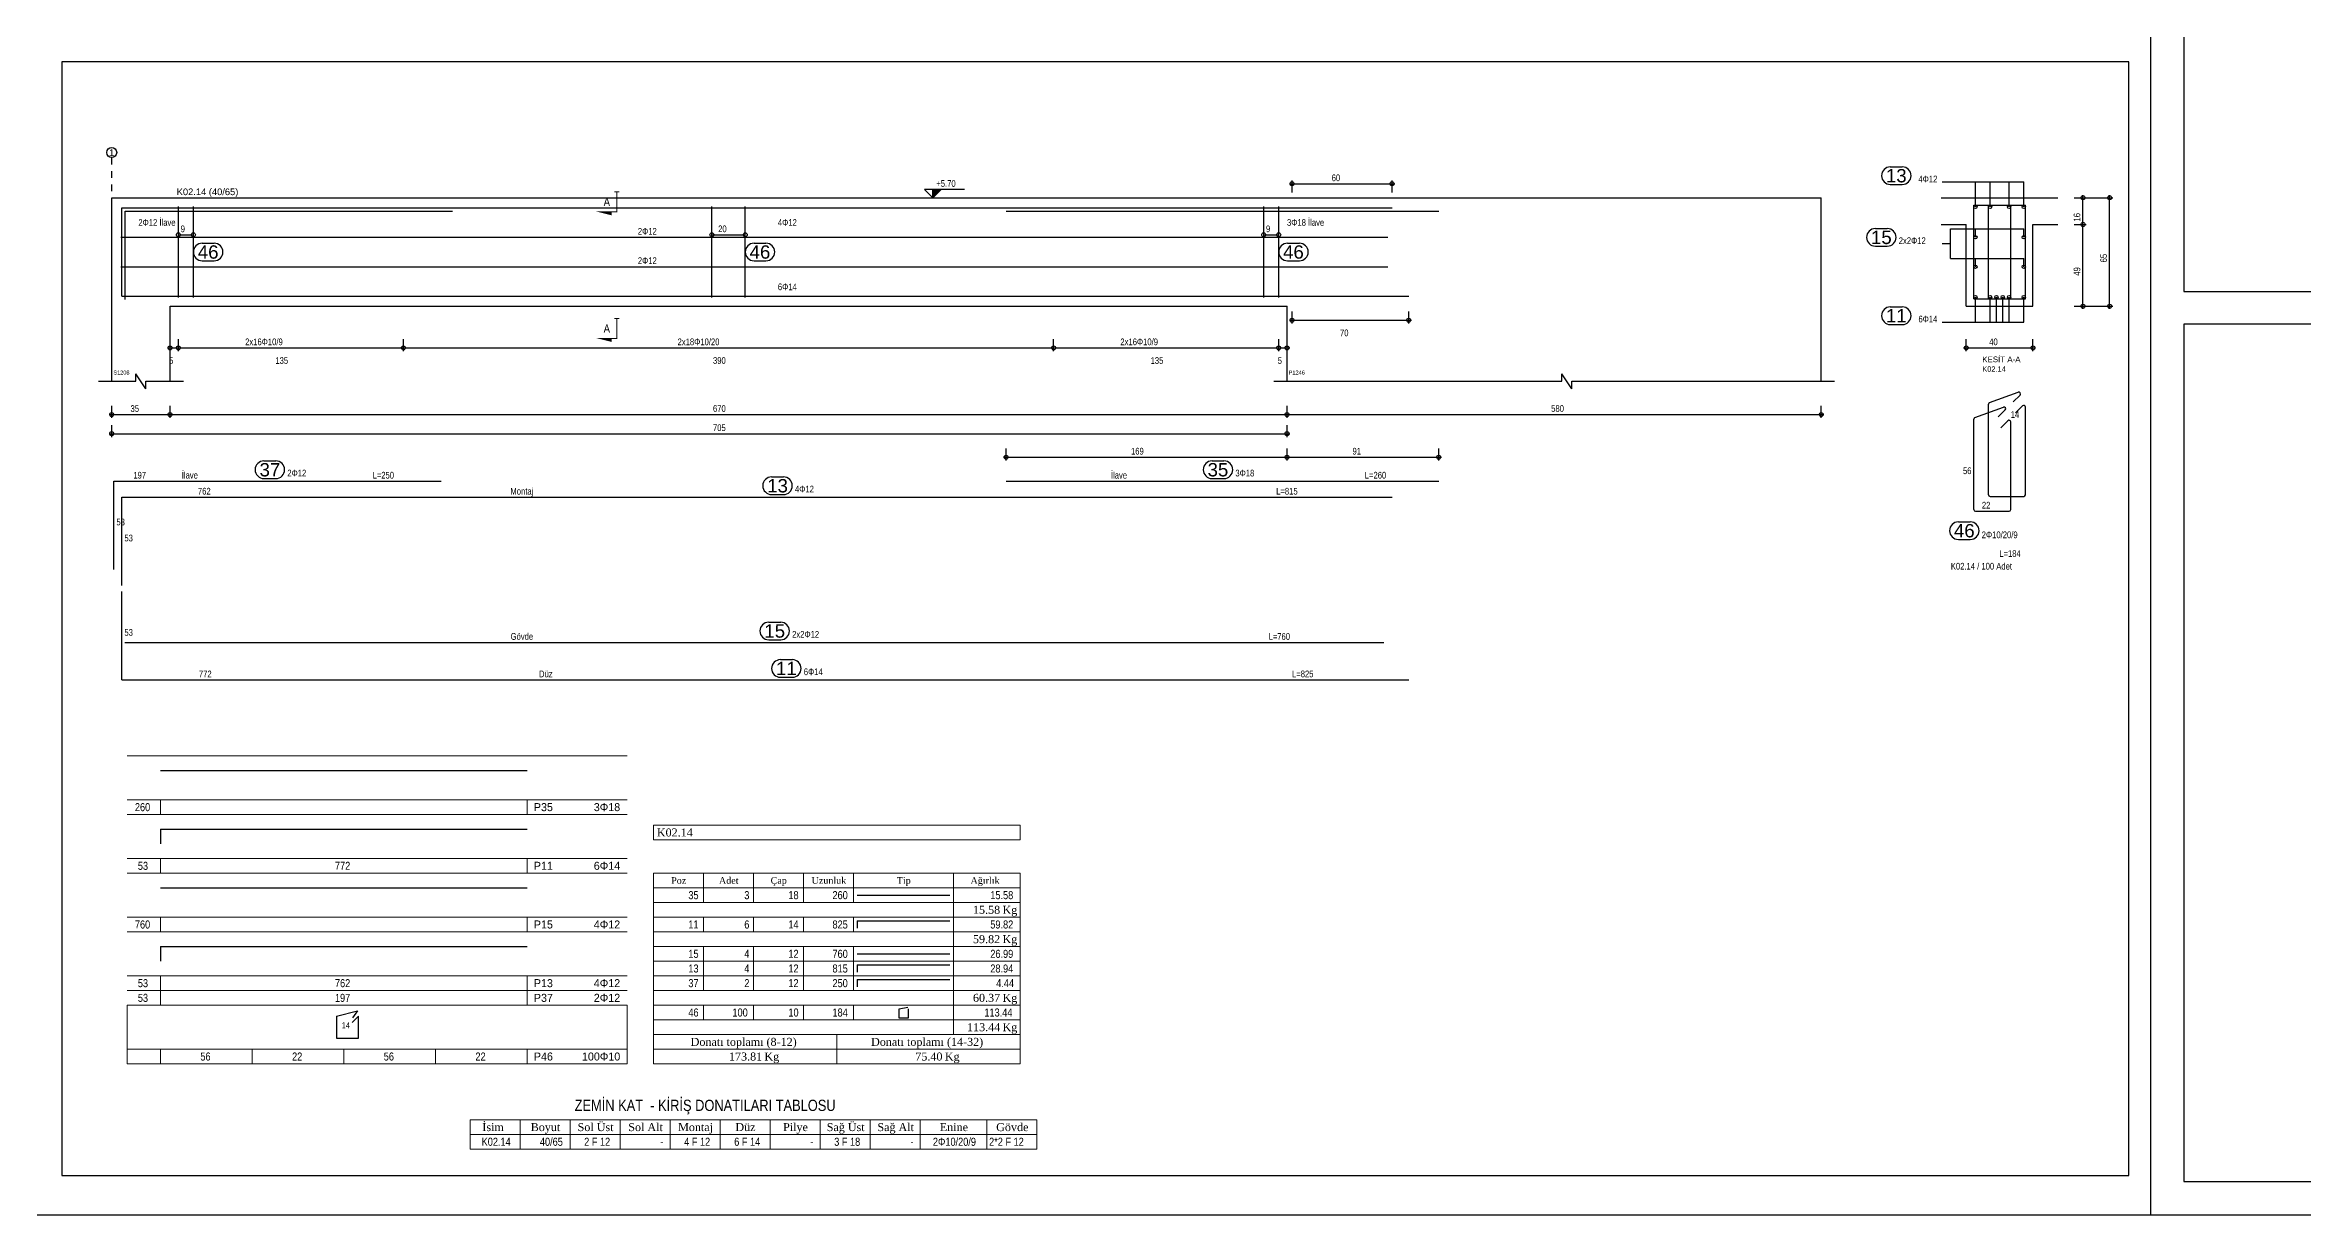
# Model space of a CAD drawing. Header units: metres. Extents: x 419734 to 420376, y 4564732 to 4565123.
# Drawn here: x 419963.06 to 419996.92, y 4564807.53 to 4564825.07 of the extents above; entities that cross this region are included whole.
import ezdxf
from ezdxf.enums import TextEntityAlignment as Align

# ---------------------------------------------------------------- set-up
doc = ezdxf.new("R2010")
doc.units = ezdxf.units.M
doc.linetypes.add('TRATTO-PUNTO', pattern=[1, 0.5, -0.25, 0, -0.25])
for name, color, linetype in [('Standart', 7, 'Continuous'), ('SW_ASSI', 7, 'TRATTO-PUNTO'), ('SW_DIM', 33, 'Continuous'), ('SW_MAGRONE', 2, 'Continuous'), ('SW_QUOTE', 1, 'Continuous'), ('SW_REINFORCEMENT', 7, 'Continuous'), ('SW_TESTI', 2, 'Continuous'), ('SW_Tondini', 1, 'Continuous'), ('SW_TXT_TESTI', 1, 'Continuous')]:
    doc.layers.add(name, color=color, linetype=linetype)
doc.styles.add('arial_1_18', font='arial.ttf', dxfattribs={"height": 0.2})
doc.styles.add('SWS', font='ARIALN.TTF')
doc.styles.add('symbol_1_18', font='symbol.ttf', dxfattribs={"height": 0.2})
doc.styles.add('times new roman_1_18', font='times.ttf', dxfattribs={"height": 0.2})

# ---------------------------------------------------------------- blocks, each defined once
blk = doc.blocks.new('*U1605')
at = {"layer": 'SW_QUOTE'}
blk.add_hatch(color=1, dxfattribs=at).paths.add_polyline_path([(0.25, 0.25), (0, 0.25), (0, 0)])
at = {"layer": 'SW_QUOTE', "color": 1}
for p, q in [((0.95, 0.25), (-0.25, 0.25)), ((-0.25, 0.25), (0, 0)), ((-0.25, 0), (0.25, 0)), ((0, 0), (0, 0.25)), ((0.25, 0.25), (0, 0))]:
    blk.add_line(p, q, dxfattribs=at)
at = {"layer": 'SW_QUOTE', "color": 2, "style": 'SWS'}
blk.add_attdef('QUOTA', (0.1, 0.33), '', height=0.2, dxfattribs=at)
blk = doc.blocks.new('*U1603')
at = {"layer": 'SW_QUOTE', "const_width": 0.0003}
blk.add_lwpolyline([(0, 0), (0, -0.006), (-0.00159, -0.006)], dxfattribs=at)
at = {"layer": 'SW_QUOTE', "const_width": 0.0003, "flags": 128}
blk.add_lwpolyline([(0.00075, 0), (-0.00075, 0)], dxfattribs=at)
at = {"layer": 'SW_QUOTE'}
blk.add_solid([(-0.00159, -0.00585), (-0.00159, -0.00701), (-0.00624, -0.00585)], dxfattribs=at)
at = {"layer": 'SW_TESTI', "style": 'SWS'}
for tag, p in [('RIF_DOC', (0.0025, -0.003)), ('RIF_DOC_SEC', (0.0055, -0.003))]:
    blk.add_attdef(tag, text='', height=0.002, rotation=90, dxfattribs=at).set_placement(p, align=Align.MIDDLE)
at = {"layer": 'SW_TESTI', "color": 3, "style": 'SWS'}
blk.add_attdef('SEZ', text='', height=0.0025, dxfattribs=at).set_placement((-0.003, -0.003), align=Align.MIDDLE)

msp = doc.modelspace()

# ---------------------------------------------------------------- linework, layer by layer
at = {"color": 0, "linetype": 'Continuous'}
msp.add_circle((419964.05724, 4564823.46449), 0.075, dxfattribs=at)
at = {"layer": 'Standart', "color": 2}
for points in [[(420281.38267, 4564849.57907), (419805.78267, 4564849.57907), (419805.78267, 4564807.5324), (420281.38267, 4564807.5324)], [(419994.63267, 4564849.57907), (419994.63267, 4564807.5324)]]:
    msp.add_lwpolyline(points, dxfattribs=at)
for points in [[(420043.08267, 4564821.37921), (420043.08267, 4564832.82681), (419995.13267, 4564832.82681), (419995.13267, 4564821.37921)], [(419994.30449, 4564808.12439), (419994.30449, 4564824.82433), (419963.30928, 4564824.82433), (419963.30928, 4564808.12439)], [(419995.13267, 4564820.892), (419995.13267, 4564808.0324), (420043.08267, 4564808.0324), (420043.08267, 4564820.892)]]:
    msp.add_lwpolyline(points, close=True, dxfattribs=at)
at = {"layer": 'Standart', "color": 1, "linetype": 'Continuous', "lineweight": 5}
for points in [[(419964.28831, 4564814.41696), (419971.78831, 4564814.41696)], [(419964.28831, 4564813.75696), (419971.78831, 4564813.75696)], [(419964.28831, 4564813.53696), (419971.78831, 4564813.53696)], [(419964.78831, 4564813.75696), (419964.78831, 4564813.53696)], [(419970.28831, 4564813.75696), (419970.28831, 4564813.53696)], [(419972.18248, 4564813.37696), (419977.68248, 4564813.37696)], [(419972.18248, 4564813.15696), (419972.18248, 4564813.37696)], [(419977.68248, 4564813.37696), (419977.68248, 4564813.15696)], [(419964.28831, 4564812.87696), (419971.78831, 4564812.87696)], [(419964.78831, 4564812.87696), (419964.78831, 4564812.65696)], [(419970.28831, 4564812.87696), (419970.28831, 4564812.65696)], [(419977.68248, 4564813.15696), (419972.18248, 4564813.15696)], [(419964.28831, 4564812.65696), (419971.78831, 4564812.65696)], [(419972.18248, 4564812.65696), (419972.18248, 4564809.79696)], [(419972.18248, 4564812.65696), (419977.68248, 4564812.65696)], [(419972.93248, 4564812.65696), (419972.93248, 4564812.21696)], [(419973.68248, 4564812.65696), (419973.68248, 4564812.21696)], [(419974.43248, 4564812.65696), (419974.43248, 4564812.21696)], [(419975.18248, 4564812.65696), (419975.18248, 4564812.21696)], [(419976.68248, 4564812.65696), (419976.68248, 4564810.23696)], [(419977.68248, 4564812.65696), (419977.68248, 4564809.79696)], [(419972.18248, 4564812.43696), (419977.68248, 4564812.43696)], [(419972.18248, 4564812.21696), (419977.68248, 4564812.21696)], [(419964.28831, 4564811.99696), (419971.78831, 4564811.99696)], [(419964.78831, 4564811.99696), (419964.78831, 4564811.77696)], [(419970.28831, 4564811.99696), (419970.28831, 4564811.77696)], [(419972.18248, 4564811.99696), (419977.68248, 4564811.99696)], [(419972.93248, 4564811.99696), (419972.93248, 4564811.77696)], [(419973.68248, 4564811.99696), (419973.68248, 4564811.77696)], [(419974.43248, 4564811.99696), (419974.43248, 4564811.77696)], [(419975.18248, 4564811.99696), (419975.18248, 4564811.77696)], [(419964.28831, 4564811.77696), (419971.78831, 4564811.77696)], [(419972.18248, 4564811.77696), (419977.68248, 4564811.77696)], [(419972.18248, 4564811.55696), (419977.68248, 4564811.55696)], [(419972.93248, 4564811.55696), (419972.93248, 4564810.89696)], [(419973.68248, 4564811.55696), (419973.68248, 4564810.89696)], [(419974.43248, 4564811.55696), (419974.43248, 4564810.89696)], [(419975.18248, 4564811.55696), (419975.18248, 4564810.89696)], [(419972.18248, 4564811.33696), (419977.68248, 4564811.33696)], [(419964.28831, 4564811.11696), (419971.78831, 4564811.11696)], [(419964.28831, 4564810.89696), (419971.78831, 4564810.89696)], [(419964.78831, 4564811.11696), (419964.78831, 4564810.67696)], [(419970.28831, 4564811.11696), (419970.28831, 4564810.67696)], [(419972.18248, 4564811.11696), (419977.68248, 4564811.11696)], [(419972.18248, 4564810.89696), (419977.68248, 4564810.89696)], [(419964.28831, 4564810.67696), (419964.28831, 4564809.79696)], [(419964.28831, 4564810.67696), (419971.78831, 4564810.67696)], [(419971.78831, 4564810.67696), (419971.78831, 4564809.79696)], [(419972.18248, 4564810.67696), (419977.68248, 4564810.67696)], [(419972.93248, 4564810.67696), (419972.93248, 4564810.45696)], [(419973.68248, 4564810.67696), (419973.68248, 4564810.45696)], [(419974.43248, 4564810.67696), (419974.43248, 4564810.45696)], [(419975.18248, 4564810.67696), (419975.18248, 4564810.45696)], [(419972.18248, 4564810.45696), (419977.68248, 4564810.45696)], [(419972.18248, 4564810.23696), (419977.68248, 4564810.23696)], [(419974.93248, 4564810.23696), (419974.93248, 4564809.79696)], [(419964.28831, 4564810.01696), (419971.78831, 4564810.01696)], [(419964.78831, 4564810.01696), (419964.78831, 4564809.79696)], [(419966.16331, 4564810.01696), (419966.16331, 4564809.79696)], [(419967.53831, 4564810.01696), (419967.53831, 4564809.79696)], [(419968.91331, 4564810.01696), (419968.91331, 4564809.79696)], [(419970.28831, 4564810.01696), (419970.28831, 4564809.79696)], [(419972.18248, 4564810.01696), (419977.68248, 4564810.01696)], [(419964.28831, 4564809.79696), (419971.78831, 4564809.79696)], [(419972.18248, 4564809.79696), (419977.68248, 4564809.79696)], [(419969.43264, 4564808.95846), (419969.43264, 4564808.51846)], [(419969.43264, 4564808.95846), (419977.93264, 4564808.95846)], [(419970.18264, 4564808.95846), (419970.18264, 4564808.51846)], [(419970.93264, 4564808.95846), (419970.93264, 4564808.51846)], [(419971.68264, 4564808.95846), (419971.68264, 4564808.51846)], [(419972.43264, 4564808.95846), (419972.43264, 4564808.51846)], [(419973.18264, 4564808.95846), (419973.18264, 4564808.51846)], [(419973.93264, 4564808.95846), (419973.93264, 4564808.51846)], [(419974.68264, 4564808.95846), (419974.68264, 4564808.51846)], [(419975.43264, 4564808.95846), (419975.43264, 4564808.51846)], [(419976.18264, 4564808.95846), (419976.18264, 4564808.51846)], [(419977.18264, 4564808.95846), (419977.18264, 4564808.51846)], [(419977.93264, 4564808.95846), (419977.93264, 4564808.51846)], [(419969.43264, 4564808.73846), (419977.93264, 4564808.73846)], [(419969.43264, 4564808.51846), (419977.93264, 4564808.51846)]]:
    msp.add_lwpolyline(points, dxfattribs=at)
at = {"layer": 'SW_ASSI', "ltscale": 0.2}
msp.add_lwpolyline([(419964.05724, 4564820.28473), (419964.05724, 4564823.38949)], dxfattribs=at)
at = {"layer": 'SW_DIM', "ltscale": 0.5}
for points in [[(419981.75724, 4564822.86473), (419981.75724, 4564823.04473)], [(419983.25724, 4564822.86473), (419983.25724, 4564823.04473)], [(419991.50572, 4564823.02223), (419992.73072, 4564823.02223)], [(419992.00572, 4564822.64723), (419992.00572, 4564823.02223)], [(419992.22655, 4564822.64723), (419992.22655, 4564823.02223)], [(419992.50989, 4564822.64723), (419992.50989, 4564823.02223)], [(419992.73072, 4564822.64723), (419992.73072, 4564823.02223)], [(419981.71724, 4564822.99473), (419983.29724, 4564822.99473)], [(419993.48822, 4564822.78473), (419994.06822, 4564822.78473)], [(419993.61822, 4564821.11973), (419993.61822, 4564822.82473)], [(419994.01822, 4564821.11973), (419994.01822, 4564822.82473)], [(419993.48822, 4564822.38473), (419993.66822, 4564822.38473)], [(419965.05724, 4564822.22973), (419965.28224, 4564822.22973)], [(419973.05724, 4564822.22973), (419973.55724, 4564822.22973)], [(419981.33224, 4564822.22973), (419981.55724, 4564822.22973)], [(419991.50572, 4564822.09723), (419991.63072, 4564822.09723)], [(419991.63072, 4564821.87639), (419991.63072, 4564822.31806)], [(419991.63072, 4564822.31806), (419992.73072, 4564822.31806)], [(419992.00572, 4564822.19306), (419992.00572, 4564822.31806)], [(419992.73072, 4564822.19306), (419992.73072, 4564822.31806)], [(419991.63072, 4564821.87639), (419992.73072, 4564821.87639)], [(419992.00572, 4564821.75139), (419992.00572, 4564821.87639)], [(419992.73072, 4564821.75139), (419992.73072, 4564821.87639)], [(419981.75724, 4564820.89973), (419981.75724, 4564821.07973)], [(419983.50724, 4564820.89973), (419983.50724, 4564821.07973)], [(419992.00572, 4564820.92223), (419992.00572, 4564821.29723)], [(419992.22655, 4564820.92223), (419992.22655, 4564821.29723)], [(419992.321, 4564820.92223), (419992.321, 4564821.29723)], [(419992.41544, 4564820.92223), (419992.41544, 4564821.29723)], [(419992.50989, 4564820.92223), (419992.50989, 4564821.29723)], [(419992.73072, 4564820.92223), (419992.73072, 4564821.29723)], [(419993.48822, 4564821.15973), (419994.06822, 4564821.15973)], [(419964.93224, 4564820.48473), (419964.93224, 4564820.66473)], [(419965.05724, 4564820.48473), (419965.05724, 4564820.66473)], [(419968.43224, 4564820.48473), (419968.43224, 4564820.66473)], [(419978.18224, 4564820.48473), (419978.18224, 4564820.66473)], [(419981.55724, 4564820.48473), (419981.55724, 4564820.66473)], [(419981.68224, 4564820.48473), (419981.68224, 4564820.66473)], [(419981.71724, 4564820.94973), (419983.54724, 4564820.94973)], [(419991.50572, 4564820.92223), (419992.73072, 4564820.92223)], [(419991.86822, 4564820.48473), (419991.86822, 4564820.66473)], [(419992.86822, 4564820.48473), (419992.86822, 4564820.66473)], [(419964.89224, 4564820.53473), (419981.72224, 4564820.53473)], [(419991.82822, 4564820.53473), (419992.90822, 4564820.53473)], [(419963.85724, 4564820.03473), (419964.41974, 4564820.03473)], [(419964.41974, 4564820.03473), (419964.41974, 4564820.14723)], [(419964.56974, 4564819.92223), (419964.41974, 4564820.14723)], [(419964.56974, 4564819.92223), (419964.56974, 4564820.03473)], [(419964.56974, 4564820.03473), (419965.13224, 4564820.03473)], [(419981.48224, 4564820.03473), (419985.80226, 4564820.03473)], [(419985.80226, 4564820.03473), (419985.80226, 4564820.14723)], [(419985.95226, 4564819.92223), (419985.80226, 4564820.14723)], [(419985.95226, 4564819.92223), (419985.95226, 4564820.03473)], [(419985.95226, 4564820.03473), (419989.89304, 4564820.03473)], [(419964.05724, 4564819.48473), (419964.05724, 4564819.66473)], [(419964.93224, 4564819.48473), (419964.93224, 4564819.66473)], [(419981.68224, 4564819.48473), (419981.68224, 4564819.66473)], [(419989.69304, 4564819.48473), (419989.69304, 4564819.66473)], [(419964.01724, 4564819.53473), (419989.73304, 4564819.53473)], [(419964.05724, 4564819.19673), (419964.05724, 4564819.37673)], [(419981.68224, 4564819.19673), (419981.68224, 4564819.37673)], [(419964.01724, 4564819.24673), (419981.72224, 4564819.24673)], [(419977.46974, 4564818.84473), (419977.46974, 4564819.02473)], [(419981.68224, 4564818.84473), (419981.68224, 4564819.02473)], [(419983.95724, 4564818.84473), (419983.95724, 4564819.02473)], [(419977.42974, 4564818.89473), (419983.99724, 4564818.89473)]]:
    msp.add_lwpolyline(points, dxfattribs=at)
for centre in [(419981.75724, 4564822.99473), (419983.25724, 4564822.99473), (419993.61822, 4564822.78473), (419994.01822, 4564822.78473), (419993.61822, 4564822.38473), (419965.05724, 4564822.22973), (419965.28224, 4564822.22973), (419973.05724, 4564822.22973), (419973.55724, 4564822.22973), (419981.33224, 4564822.22973), (419981.55724, 4564822.22973), (419981.75724, 4564820.94973), (419983.50724, 4564820.94973), (419993.61822, 4564821.15973), (419994.01822, 4564821.15973), (419964.93224, 4564820.53473), (419965.05724, 4564820.53473), (419968.43224, 4564820.53473), (419978.18224, 4564820.53473), (419981.55724, 4564820.53473), (419981.68224, 4564820.53473), (419991.86822, 4564820.53473), (419992.86822, 4564820.53473), (419964.05724, 4564819.53473), (419964.93224, 4564819.53473), (419981.68224, 4564819.53473), (419989.69304, 4564819.53473), (419964.05724, 4564819.24673), (419981.68224, 4564819.24673), (419977.46974, 4564818.89473), (419981.68224, 4564818.89473), (419983.95724, 4564818.89473)]:
    msp.add_circle(centre, 0.03, dxfattribs=at)
at = {"layer": 'SW_MAGRONE'}
for points in [[(419964.05724, 4564822.78473), (419989.69304, 4564822.78473)], [(419964.05724, 4564820.03473), (419964.05724, 4564822.78473)], [(419989.69304, 4564820.03473), (419989.69304, 4564822.78473)], [(419991.49322, 4564822.78473), (419993.24322, 4564822.78473)], [(419991.49322, 4564822.38473), (419991.86822, 4564822.38473)], [(419991.86822, 4564821.15973), (419991.86822, 4564822.38473)], [(419992.86822, 4564821.15973), (419992.86822, 4564822.38473)], [(419992.86822, 4564822.38473), (419993.24322, 4564822.38473)], [(419964.93224, 4564820.03473), (419964.93224, 4564821.15972)], [(419964.93224, 4564821.15972), (419981.68224, 4564821.15972)], [(419981.68224, 4564820.03473), (419981.68224, 4564821.15972)], [(419991.86822, 4564821.15973), (419992.86822, 4564821.15973)]]:
    msp.add_lwpolyline(points, dxfattribs=at)
at = {"layer": 'SW_REINFORCEMENT', "color": 7, "ltscale": 0.05, "flags": 128}
for points in [[(419991.98072, 4564822.67223), (419992.75572, 4564822.67223)], [(419991.98072, 4564821.27223), (419991.98072, 4564822.67223)], [(419992.20155, 4564821.27223), (419992.20155, 4564822.67223)], [(419992.53489, 4564821.27223), (419992.53489, 4564822.67223)], [(419992.75572, 4564821.27223), (419992.75572, 4564822.67223)], [(419964.20724, 4564822.63473), (419983.25724, 4564822.63473)], [(419964.20724, 4564821.30972), (419964.20724, 4564822.63473)], [(419964.25724, 4564822.58473), (419969.16974, 4564822.58473)], [(419964.25724, 4564821.25972), (419964.25724, 4564822.58473)], [(419965.05724, 4564821.28973), (419965.05724, 4564822.65473)], [(419965.28224, 4564821.28973), (419965.28224, 4564822.65473)], [(419973.05724, 4564821.28973), (419973.05724, 4564822.65473)], [(419973.55724, 4564821.28973), (419973.55724, 4564822.65473)], [(419977.46974, 4564822.58473), (419983.95724, 4564822.58473)], [(419981.33224, 4564821.28973), (419981.33224, 4564822.65473)], [(419981.55724, 4564821.28973), (419981.55724, 4564822.65473)], [(419964.19474, 4564822.19306), (419983.19474, 4564822.19306)], [(419964.19474, 4564821.75139), (419983.19474, 4564821.75139)], [(419964.20724, 4564821.30973), (419983.50724, 4564821.30973)], [(419991.98072, 4564821.27223), (419992.75572, 4564821.27223)], [(419991.9975, 4564819.49114), (419992.4268, 4564819.64739)], [(419992.20155, 4564818.3322), (419992.20155, 4564819.68884)], [(419992.21833, 4564819.7128), (419992.64763, 4564819.86906)], [(419992.57011, 4564819.72278), (419992.67439, 4564819.82706)], [(419992.60723, 4564819.55821), (419992.71219, 4564819.66317)], [(419992.75572, 4564818.3322), (419992.75572, 4564819.64514)], [(419991.98072, 4564818.11053), (419991.98072, 4564819.46718)], [(419992.34927, 4564819.50112), (419992.45355, 4564819.6054)], [(419992.3864, 4564819.33654), (419992.49136, 4564819.4415)], [(419992.53489, 4564818.11053), (419992.53489, 4564819.42347)], [(419964.08724, 4564818.53473), (419968.99974, 4564818.53473)], [(419964.08724, 4564817.20973), (419964.08724, 4564818.53473)], [(419964.20724, 4564818.29473), (419983.25724, 4564818.29473)], [(419964.20724, 4564816.96973), (419964.20724, 4564818.29473)], [(419977.46974, 4564818.53473), (419983.95724, 4564818.53473)], [(419992.22705, 4564818.3067), (419992.73022, 4564818.3067)], [(419992.00622, 4564818.08503), (419992.50939, 4564818.08503)], [(419964.20724, 4564815.55473), (419964.20724, 4564816.87973)], [(419964.25474, 4564816.11639), (419983.13474, 4564816.11639)], [(419964.20724, 4564815.55473), (419983.50724, 4564815.55473)], [(419964.78831, 4564814.19696), (419970.28831, 4564814.19696)], [(419964.78831, 4564813.31696), (419964.78831, 4564813.09696)], [(419964.78831, 4564813.31696), (419970.28831, 4564813.31696)], [(419964.78831, 4564812.43696), (419970.28831, 4564812.43696)], [(419975.23748, 4564812.32696), (419976.62748, 4564812.32696)], [(419975.23748, 4564811.94196), (419975.23748, 4564811.83196)], [(419975.23748, 4564811.94196), (419976.62748, 4564811.94196)], [(419964.78831, 4564811.55696), (419964.78831, 4564811.33696)], [(419964.78831, 4564811.55696), (419970.28831, 4564811.55696)], [(419975.23748, 4564811.44696), (419976.62748, 4564811.44696)], [(419975.23748, 4564811.28196), (419975.23748, 4564811.17196)], [(419975.23748, 4564811.28196), (419976.62748, 4564811.28196)], [(419975.23748, 4564811.06196), (419975.23748, 4564810.95196)], [(419975.23748, 4564811.06196), (419976.62748, 4564811.06196)], [(419967.42831, 4564810.51196), (419967.74181, 4564810.59446)], [(419967.42831, 4564810.51196), (419967.42831, 4564810.18196)], [(419967.75831, 4564810.51196), (419967.66497, 4564810.41862)], [(419967.74181, 4564810.59446), (419967.6661, 4564810.48633)], [(419967.75831, 4564810.18196), (419967.75831, 4564810.51196)], [(419975.86373, 4564810.62196), (419975.99779, 4564810.64946)], [(419975.86373, 4564810.48446), (419975.86373, 4564810.62196)], [(419976.00123, 4564810.48446), (419975.86373, 4564810.48446)], [(419976.00123, 4564810.62196), (419976.00123, 4564810.48446)], [(419967.42831, 4564810.18196), (419967.75831, 4564810.18196)]]:
    msp.add_lwpolyline(points, dxfattribs=at)
at = {"layer": 'SW_REINFORCEMENT', "color": 7, "ltscale": 0.05}
for centre, start, end in [((419992.22705, 4564819.68884), 110, 180), ((419992.43552, 4564819.62343), 315, 110), ((419992.65636, 4564819.8451), 315, 110), ((419992.73022, 4564819.64514), 0, 135), ((419992.00622, 4564819.46718), 110, 180), ((419992.50939, 4564819.42347), 0, 135), ((419992.22705, 4564818.3322), 180, 270), ((419992.73022, 4564818.3322), 270, 0), ((419992.00622, 4564818.11053), 180, 270), ((419992.50939, 4564818.11053), 270, 0)]:
    msp.add_arc(centre, 0.0255, start, end, dxfattribs=at)
at = {"layer": 'SW_Tondini'}
for centre in [(419992.00572, 4564822.64723), (419992.22655, 4564822.64723), (419992.50989, 4564822.64723), (419992.73072, 4564822.64723), (419992.00572, 4564822.19306), (419992.73072, 4564822.19306), (419992.00572, 4564821.75139), (419992.73072, 4564821.75139), (419992.00572, 4564821.29723), (419992.22655, 4564821.29723), (419992.321, 4564821.29723), (419992.41544, 4564821.29723), (419992.50989, 4564821.29723), (419992.73072, 4564821.29723)]:
    msp.add_circle(centre, 0.025, dxfattribs=at)
at = {"layer": 'SW_TXT_TESTI', "flags": 128}
for points in [[(419990.72958, 4564823.24855), (419990.90834, 4564823.24855)], [(419990.72958, 4564822.98455), (419990.90834, 4564822.98455)], [(419965.41424, 4564822.10423), (419965.59301, 4564822.10423)], [(419973.68924, 4564822.10423), (419973.868, 4564822.10423)], [(419981.68924, 4564822.10423), (419981.868, 4564822.10423)], [(419990.50549, 4564822.32355), (419990.68425, 4564822.32355)], [(419990.50549, 4564822.05955), (419990.68425, 4564822.05955)], [(419965.41424, 4564821.84023), (419965.59301, 4564821.84023)], [(419973.68924, 4564821.84023), (419973.868, 4564821.84023)], [(419981.68924, 4564821.84023), (419981.868, 4564821.84023)], [(419990.72958, 4564821.14855), (419990.90834, 4564821.14855)], [(419990.72958, 4564820.88455), (419990.90834, 4564820.88455)], [(419966.34021, 4564818.83873), (419966.51897, 4564818.83873)], [(419966.34021, 4564818.57473), (419966.51897, 4564818.57473)], [(419973.95308, 4564818.59873), (419974.13185, 4564818.59873)], [(419973.95308, 4564818.33473), (419974.13185, 4564818.33473)], [(419980.55746, 4564818.57473), (419980.73622, 4564818.57473)], [(419991.74975, 4564817.92457), (419991.92852, 4564817.92457)], [(419991.74975, 4564817.66057), (419991.92852, 4564817.66057)], [(419973.91048, 4564816.42039), (419974.08925, 4564816.42039)], [(419973.91048, 4564816.15639), (419974.08925, 4564816.15639)], [(419974.08558, 4564815.85873), (419974.26435, 4564815.85873)], [(419974.08558, 4564815.59473), (419974.26435, 4564815.59473)]]:
    msp.add_lwpolyline(points, dxfattribs=at)
at = {"layer": 'SW_TXT_TESTI'}
msp.add_lwpolyline([(419980.55746, 4564818.83873), (419980.73622, 4564818.83873)], dxfattribs=at)
for centre, start, end in [((419990.72958, 4564823.11655), 90, 270), ((419990.90834, 4564823.11655), 270, 90), ((419965.41424, 4564821.97223), 90, 270), ((419965.59301, 4564821.97223), 270, 90), ((419973.68924, 4564821.97223), 90, 270), ((419973.868, 4564821.97223), 270, 90), ((419981.68924, 4564821.97223), 90, 270), ((419981.868, 4564821.97223), 270, 90), ((419990.50549, 4564822.19155), 90, 270), ((419990.68425, 4564822.19155), 270, 90), ((419990.72958, 4564821.01655), 90, 270), ((419990.90834, 4564821.01655), 270, 90), ((419966.34021, 4564818.70673), 90, 270), ((419966.51897, 4564818.70673), 270, 90), ((419980.55746, 4564818.70673), 90, 270), ((419980.73622, 4564818.70673), 270, 90), ((419973.95308, 4564818.46673), 90, 270), ((419974.13185, 4564818.46673), 270, 90), ((419991.74975, 4564817.79257), 90, 270), ((419991.92852, 4564817.79257), 270, 90), ((419973.91048, 4564816.28839), 90, 270), ((419974.08925, 4564816.28839), 270, 90), ((419974.08558, 4564815.72673), 90, 270), ((419974.26435, 4564815.72673), 270, 90)]:
    msp.add_arc(centre, 0.132, start, end, dxfattribs=at)

# ---------------------------------------------------------------- block references
ref = msp.add_blockref('*U1605', (419976.37325, 4564822.78473), dxfattribs=dict(xscale=0.5, yscale=0.5, zscale=0.5))
ref.add_attrib('QUOTA', '+5.70', (419976.42325, 4564822.94973), dxfattribs={"layer": 'SW_QUOTE', "color": 2, "height": 0.1, "style": 'SWS', "flags": 4})
ref = msp.add_blockref('*U1603', (419971.63224, 4564822.87349), dxfattribs=dict(xscale=50, yscale=50, zscale=50))
ref.add_attrib('SEZ', 'A', dxfattribs={"layer": 'SW_TESTI', "color": 3, "height": 0.125, "style": 'SWS'}).set_placement((419971.48224, 4564822.72349), align=Align.MIDDLE)
ref = msp.add_blockref('*U1603', (419971.63224, 4564820.9745), dxfattribs=dict(xscale=50, yscale=50, zscale=50))
ref.add_attrib('SEZ', 'A', dxfattribs={"layer": 'SW_TESTI', "color": 3, "height": 0.125, "style": 'SWS'}).set_placement((419971.48224, 4564820.8245), align=Align.MIDDLE)

# ---------------------------------------------------------------- texts
at = {"color": 0, "linetype": 'Continuous', "style": 'arial_1_18'}
msp.add_text('1', height=0.10125, dxfattribs=at).set_placement((419964.01791, 4564823.41217))
at = {"layer": 'Standart', "color": 3, "linetype": 'Continuous', "lineweight": 5, "style": 'arial_1_18'}
for s, p in [('13', (419990.66358, 4564823.01655)), ('46', (419965.34824, 4564821.87223)), ('46', (419973.62324, 4564821.87223)), ('46', (419981.62324, 4564821.87223)), ('15', (419990.43949, 4564822.09155)), ('11', (419990.66358, 4564820.91655)), ('37', (419966.27421, 4564818.60673)), ('35', (419980.49146, 4564818.60673)), ('13', (419973.88708, 4564818.36673)), ('46', (419991.68375, 4564817.69257)), ('15', (419973.84448, 4564816.18839)), ('11', (419974.01958, 4564815.62673))]:
    msp.add_text(s, height=0.2, dxfattribs=at).set_placement(p)
at = {"layer": 'Standart', "color": 5, "linetype": 'Continuous', "lineweight": -3}
for s, style, p in [('R35', 'symbol_1_18', (419970.38831, 4564813.58696)), ('3F18', 'symbol_1_18', (419971.28679, 4564813.58696)), ('K02.14', 'times new roman_1_18', (419972.23248, 4564813.20696)), ('R11', 'symbol_1_18', (419970.38831, 4564812.70696)), ('6F14', 'symbol_1_18', (419971.28679, 4564812.70696)), ('R15', 'symbol_1_18', (419970.38831, 4564811.82696)), ('4F12', 'symbol_1_18', (419971.28679, 4564811.82696)), ('R13', 'symbol_1_18', (419970.38831, 4564810.94696)), ('R37', 'symbol_1_18', (419970.38831, 4564810.72696)), ('4F12', 'symbol_1_18', (419971.28679, 4564810.94696)), ('2F12', 'symbol_1_18', (419971.28679, 4564810.72696)), ('R46', 'symbol_1_18', (419970.38831, 4564809.84696)), ('100F10', 'symbol_1_18', (419971.1094, 4564809.84696)), ('İsim', 'times new roman_1_18', (419969.61556, 4564808.78846)), ('Boyut', 'times new roman_1_18', (419970.34072, 4564808.78846)), ('Sol Üst', 'times new roman_1_18', (419971.04397, 4564808.78846)), ('Sol Alt', 'times new roman_1_18', (419971.80379, 4564808.78846)), ('Montaj', 'times new roman_1_18', (419972.55134, 4564808.78846)), ('Düz', 'times new roman_1_18', (419973.40985, 4564808.78846)), ('Pilye', 'times new roman_1_18', (419974.12528, 4564808.78846)), ('Sağ Üst', 'times new roman_1_18', (419974.77924, 4564808.78846)), ('Sağ Alt', 'times new roman_1_18', (419975.53906, 4564808.78846)), ('Enine', 'times new roman_1_18', (419976.47563, 4564808.78846)), ('Gövde', 'times new roman_1_18', (419977.32108, 4564808.78846))]:
    msp.add_text(s, height=0.12, dxfattribs=dict(at, style=style)).set_placement(p)
at = {"layer": 'Standart', "color": 5, "linetype": 'Continuous', "lineweight": 5, "style": 'times new roman_1_18'}
for s, height, p in [('Poz', 0.1, (419972.4466, 4564812.49696)), ('Adet', 0.1, (419973.16378, 4564812.49696)), ('Çap', 0.1, (419973.93841, 4564812.49696)), ('Uzunluk', 0.1, (419974.55282, 4564812.49696)), ('Tip', 0.1, (419975.82978, 4564812.49696)), ('Ağırlık', 0.1, (419976.936, 4564812.49696)), ('15.58', 0.12, (419976.97281, 4564812.04696)), ('Kg', 0.12, (419977.41566, 4564812.04696)), ('59.82', 0.12, (419976.97281, 4564811.60696)), ('Kg', 0.12, (419977.41566, 4564811.60696)), ('60.37', 0.12, (419976.97281, 4564810.72696)), ('Kg', 0.12, (419977.41566, 4564810.72696)), ('Donatı toplamı (8-12)', 0.12, (419972.73928, 4564810.06696)), ('Donatı toplamı (14-32)', 0.12, (419975.4449, 4564810.06696)), ('113.44', 0.12, (419976.88404, 4564810.28696)), ('Kg', 0.12, (419977.41566, 4564810.28696)), ('173.81', 0.12, (419973.31336, 4564809.84696)), ('Kg', 0.12, (419973.84497, 4564809.84696)), ('75.40', 0.12, (419976.10774, 4564809.84696)), ('Kg', 0.12, (419976.55058, 4564809.84696))]:
    msp.add_text(s, height=height, dxfattribs=at).set_placement(p)
at = {"layer": 'SW_DIM', "ltscale": 0.5}
for s, height, style, p in [('60', 0.1, 'SWS', (419982.35186, 4564823.03473)), ('K02.14 (40/65)', 0.1, 'arial_1_18', (419965.03224, 4564822.82473)), ('9', 0.1, 'SWS', (419965.09205, 4564822.26973)), ('20', 0.1, 'SWS', (419973.15186, 4564822.26973)), ('9', 0.1, 'SWS', (419981.36705, 4564822.26973)), ('70', 0.1, 'SWS', (419982.47686, 4564820.70973)), ('40', 0.1, 'SWS', (419992.21284, 4564820.57473)), ('5', 0.1, 'SWS', (419964.91705, 4564820.29473)), ('135', 0.1, 'SWS', (419966.51167, 4564820.29473)), ('390', 0.1, 'SWS', (419973.07417, 4564820.29473)), ('135', 0.1, 'SWS', (419979.63667, 4564820.29473)), ('5', 0.1, 'SWS', (419981.54205, 4564820.29473)), ('KESİT A-A', 0.085, 'arial_1_18', (419992.10822, 4564820.31973)), ('S1208', 0.06, 'arial_1_18', (419964.08224, 4564820.13473)), ('P1246', 0.06, 'arial_1_18', (419981.70724, 4564820.13473)), ('K02.14', 0.08, 'arial_1_18', (419992.10822, 4564820.17739)), ('35', 0.1, 'SWS', (419964.33936, 4564819.57473)), ('670', 0.1, 'SWS', (419973.07417, 4564819.57473)), ('580', 0.1, 'SWS', (419985.64418, 4564819.57473)), ('705', 0.1, 'SWS', (419973.07417, 4564819.28673)), ('14', 0.1, 'SWS', (419992.53489, 4564819.48503)), ('169', 0.1, 'SWS', (419979.34292, 4564818.93473)), ('91', 0.1, 'SWS', (419982.66436, 4564818.93473)), ('56', 0.1, 'SWS', (419991.8193, 4564818.64138)), ('22', 0.1, 'SWS', (419992.10242, 4564818.12503))]:
    msp.add_text(s, height=height, dxfattribs=dict(at, style=style)).set_placement(p)
at = {"layer": 'SW_DIM', "ltscale": 0.5, "style": 'SWS'}
for s, p in [('16', (419993.57822, 4564822.42934)), ('49', (419993.57822, 4564821.61684)), ('65', (419993.97822, 4564821.81684))]:
    msp.add_text(s, height=0.1, rotation=90, dxfattribs=at).set_placement(p)
at = {"layer": 'SW_TXT_TESTI', "style": 'SWS'}
for s, p in [('4Φ12', (419991.15131, 4564823.01655)), ('2Φ12 İlave', (419964.45724, 4564822.36473)), ('2Φ12', (419971.94721, 4564822.23306)), ('4Φ12', (419974.04724, 4564822.36473)), ('3Φ18 İlave', (419981.68224, 4564822.36473)), ('2x2Φ12', (419990.85615, 4564822.09155)), ('2Φ12', (419971.94721, 4564821.79139)), ('6Φ14', (419974.04724, 4564821.39973)), ('6Φ14', (419991.15131, 4564820.91655)), ('2x16Φ10/9', (419966.05847, 4564820.57473)), ('2x18Φ10/20', (419972.54328, 4564820.57473)), ('2x16Φ10/9', (419979.18347, 4564820.57473)), ('197', (419964.38199, 4564818.57473)), ('İlave', (419965.10771, 4564818.57473)), ('2Φ12', (419966.69087, 4564818.60673)), ('L=250', (419967.9694, 4564818.57473)), ('İlave', (419979.04146, 4564818.57473)), ('3Φ18', (419980.90811, 4564818.60673)), ('L=260', (419982.84815, 4564818.57473)), ('762', (419965.35024, 4564818.33473)), ('Montaj', (419970.03605, 4564818.33473)), ('4Φ12', (419974.30374, 4564818.36673)), ('L=815', (419981.52003, 4564818.33473)), ('53', (419964.12724, 4564817.87223)), ('53', (419964.24724, 4564817.63223)), ('2Φ10/20/9', (419992.10041, 4564817.68057)), ('K02.14 / 100 Adet', (419991.63707, 4564817.20991)), ('L=184', (419992.36328, 4564817.40057)), ('53', (419964.24724, 4564816.21723)), ('Gövde', (419970.03965, 4564816.15639)), ('2x2Φ12', (419974.26114, 4564816.18839)), ('L=760', (419981.40603, 4564816.15639)), ('772', (419965.36524, 4564815.59473)), ('Düz', (419970.46552, 4564815.59473)), ('6Φ14', (419974.43624, 4564815.62673)), ('L=825', (419981.75753, 4564815.59473))]:
    msp.add_text(s, height=0.1, dxfattribs=at).set_placement(p)
at = {"layer": 'SW_TXT_TESTI', "linetype": 'Continuous', "lineweight": -3, "style": 'SWS'}
for s, height, p in [('260', 0.12, (419964.40515, 4564813.58696)), ('53', 0.12, (419964.44954, 4564812.70696)), ('772', 0.12, (419967.40515, 4564812.70696)), ('760', 0.12, (419964.40515, 4564811.82696)), ('53', 0.12, (419964.44954, 4564810.94696)), ('53', 0.12, (419964.44954, 4564810.72696)), ('762', 0.12, (419967.40515, 4564810.94696)), ('197', 0.12, (419967.40515, 4564810.72696)), ('14', 0.09, (419967.50506, 4564810.32862)), ('56', 0.12, (419965.38704, 4564809.84696)), ('22', 0.12, (419966.76204, 4564809.84696)), ('56', 0.12, (419968.13704, 4564809.84696)), ('22', 0.12, (419969.51204, 4564809.84696)), ('ZEMİN KAT  - KİRİŞ DONATILARI TABLOSU', 0.168, (419970.99959, 4564809.09046)), ('K02.14', 0.12, (419969.60511, 4564808.56846)), ('40/65', 0.12, (419970.47851, 4564808.56846)), ('2 F 12', 0.12, (419971.14242, 4564808.56846)), ('-', 0.12, (419972.28525, 4564808.56846)), ('4 F 12', 0.12, (419972.64242, 4564808.56846)), ('6 F 14', 0.12, (419973.39242, 4564808.56846)), ('-', 0.12, (419974.53525, 4564808.56846)), ('3 F 18', 0.12, (419974.89242, 4564808.56846)), ('-', 0.12, (419976.03525, 4564808.56846)), ('2Φ10/20/9', 0.12, (419976.37179, 4564808.56846)), ('2*2 F 12', 0.12, (419977.21503, 4564808.56846))]:
    msp.add_text(s, height=height, dxfattribs=at).set_placement(p)
at = {"layer": 'SW_TXT_TESTI', "linetype": 'Continuous', "lineweight": 5, "style": 'SWS'}
for s, p in [('35', (419972.70494, 4564812.26696)), ('3', (419973.54371, 4564812.26696)), ('18', (419974.20494, 4564812.26696)), ('260', (419974.86616, 4564812.26696)), ('15.58', (419977.233, 4564812.26696)), ('11', (419972.70494, 4564811.82696)), ('6', (419973.54371, 4564811.82696)), ('14', (419974.20494, 4564811.82696)), ('825', (419974.86616, 4564811.82696)), ('59.82', (419977.233, 4564811.82696)), ('15', (419972.70494, 4564811.38696)), ('4', (419973.54371, 4564811.38696)), ('12', (419974.20494, 4564811.38696)), ('760', (419974.86616, 4564811.38696)), ('26.99', (419977.233, 4564811.38696)), ('13', (419972.70494, 4564811.16696)), ('4', (419973.54371, 4564811.16696)), ('12', (419974.20494, 4564811.16696)), ('815', (419974.86616, 4564811.16696)), ('28.94', (419977.233, 4564811.16696)), ('37', (419972.70494, 4564810.94696)), ('2', (419973.54371, 4564810.94696)), ('12', (419974.20494, 4564810.94696)), ('250', (419974.86616, 4564810.94696)), ('4.44', (419977.32178, 4564810.94696)), ('46', (419972.70494, 4564810.50696)), ('100', (419973.36616, 4564810.50696)), ('10', (419974.20494, 4564810.50696)), ('184', (419974.86616, 4564810.50696)), ('113.44', (419977.14423, 4564810.50696))]:
    msp.add_text(s, height=0.12, dxfattribs=at).set_placement(p)

doc.saveas('drawing.dxf')
